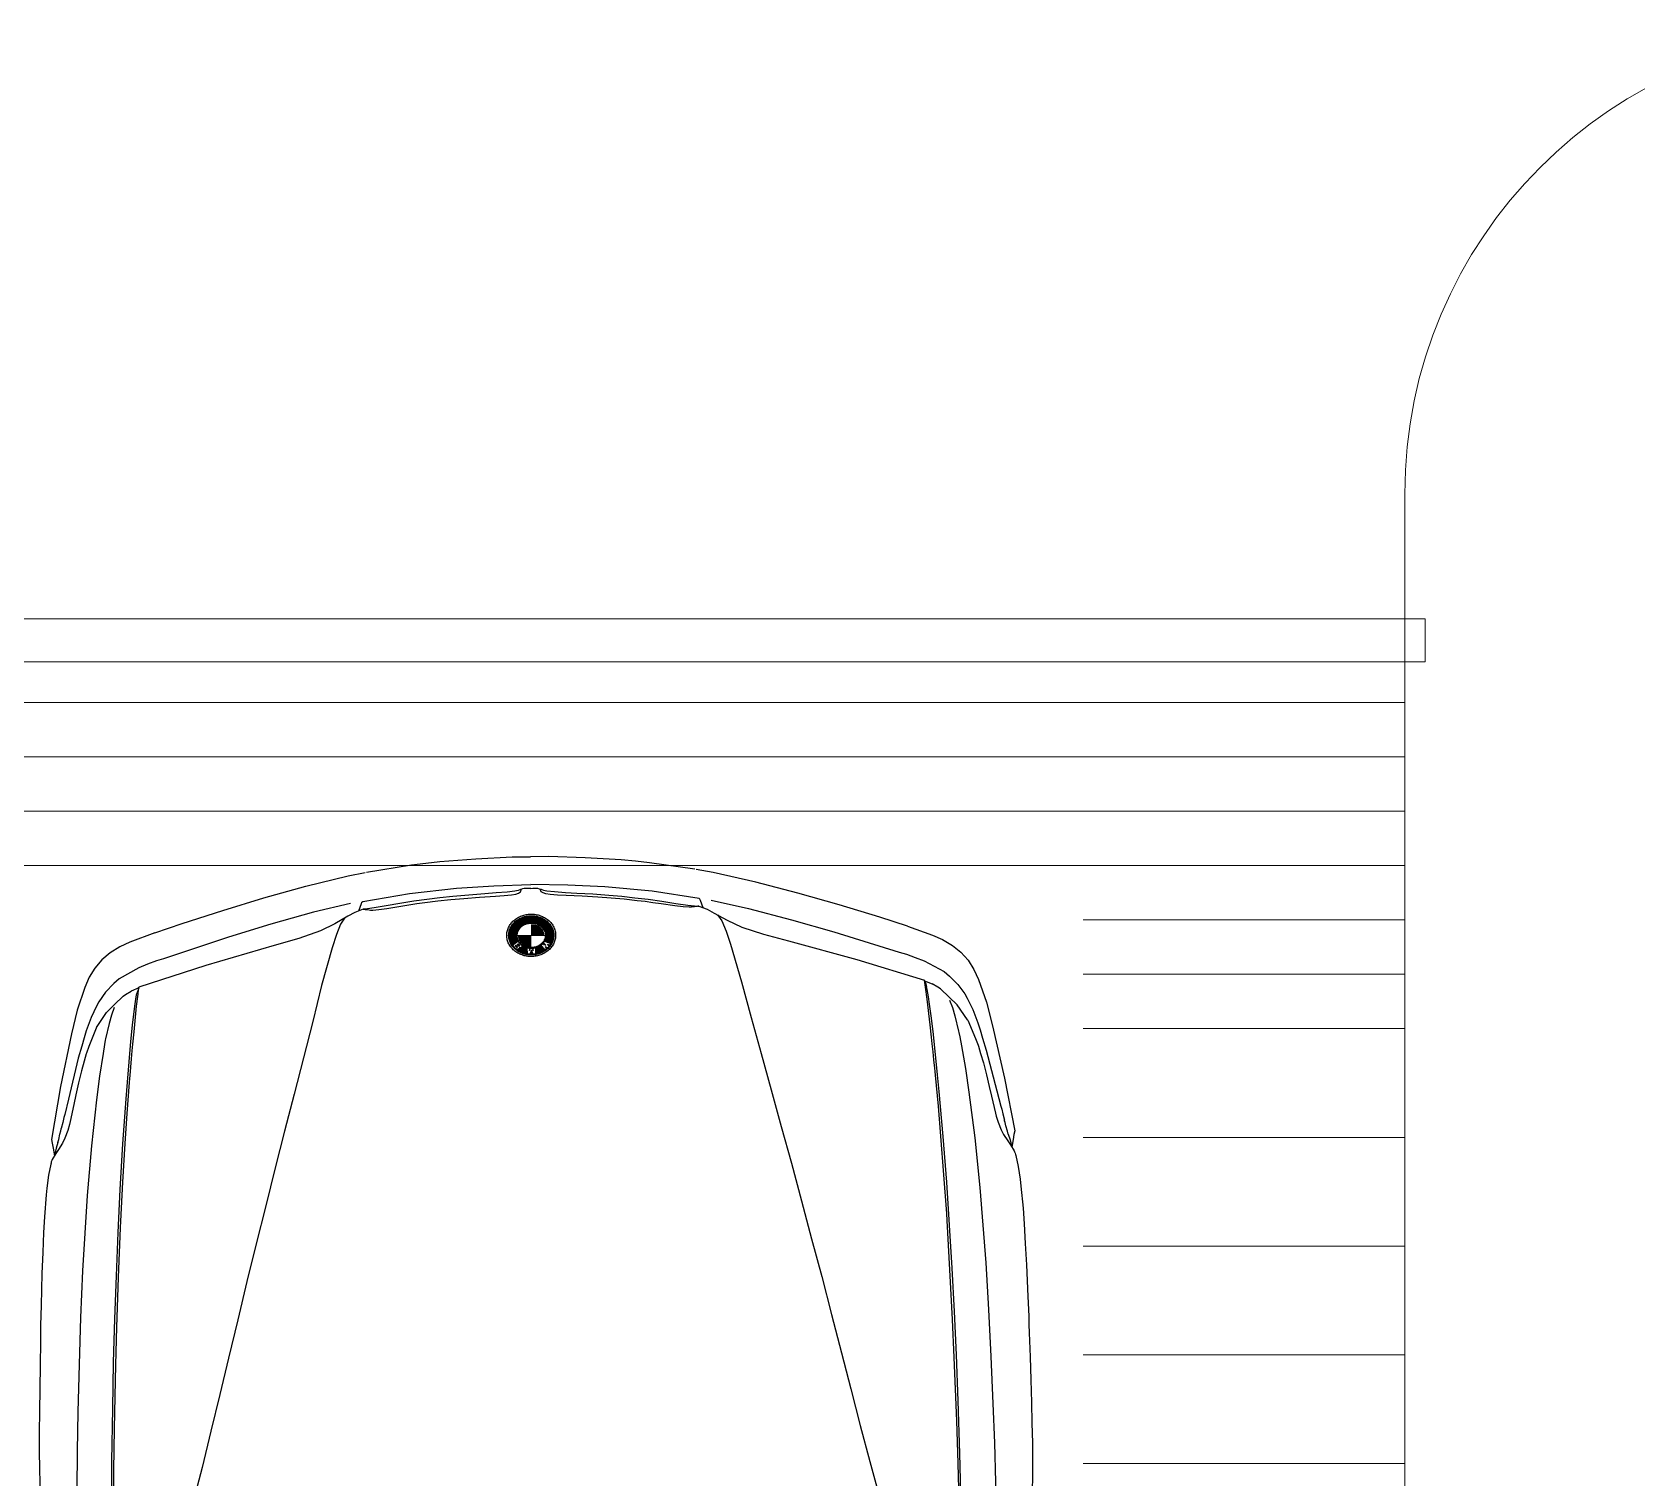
# Model space of a CAD drawing. Header units: inches. Extents: x 13 to 261, y -112 to -47.
# Drawn here: x 38.224 to 41.178, y -97.137 to -94.477 of the extents above; entities that cross this region are included whole.
import ezdxf

# ---------------------------------------------------------------- set-up
doc = ezdxf.new("R2010")
doc.units = ezdxf.units.IN
doc.header["$MEASUREMENT"] = 0
doc.linetypes.add('ACAD_ISO02W100', pattern=[15, 12, -3])
for name, color, linetype, lineweight in [('BANQUETA', 2, 'Continuous', 18), ('POY. LOSA', 212, 'ACAD_ISO02W100', 13), ('puerta', 23, 'Continuous', 9)]:
    doc.layers.add(name, color=color, linetype=linetype, lineweight=lineweight)

msp = doc.modelspace()

# ---------------------------------------------------------------- linework, layer by layer
at = {"linetype": 'Continuous'}
for p, q in [((39.1336, -96.1037), (39.1519, -96.1036)), ((39.1021, -96.1326), (39.1181, -96.1325)), ((39.1024, -96.1313), (39.1186, -96.1312)), ((39.1028, -96.13), (39.1192, -96.1299)), ((39.1032, -96.1287), (39.1199, -96.1286)), ((39.1037, -96.1274), (39.1208, -96.1273)), ((39.1042, -96.1261), (39.1217, -96.1259)), ((39.1048, -96.1248), (39.1229, -96.1246)), ((39.1055, -96.1235), (39.1242, -96.1233)), ((39.1062, -96.1222), (39.1258, -96.122)), ((39.107, -96.1209), (39.1276, -96.1207)), ((39.108, -96.1196), (39.1299, -96.1194)), ((39.109, -96.1183), (39.133, -96.118)), ((39.1101, -96.117), (39.138, -96.1167)), ((39.1113, -96.1156), (39.1744, -96.1151)), ((39.1126, -96.1143), (39.173, -96.1138)), ((39.1141, -96.113), (39.1715, -96.1125)), ((39.1157, -96.1117), (39.1698, -96.1112)), ((39.1176, -96.1104), (39.168, -96.1099)), ((39.1197, -96.1091), (39.1659, -96.1087)), ((39.1221, -96.1077), (39.1635, -96.1074)), ((39.1249, -96.1064), (39.1606, -96.1061)), ((39.1285, -96.1051), (39.157, -96.1048)), ((39.1429, -96.1193), (39.1511, -96.1192)), ((39.1429, -96.1206), (39.1544, -96.1205)), ((39.1429, -96.1219), (39.1568, -96.1217)), ((39.1429, -96.1232), (39.1587, -96.123)), ((39.1429, -96.1245), (39.1603, -96.1243)), ((39.1429, -96.1258), (39.1616, -96.1256)), ((39.1429, -96.1271), (39.1627, -96.1269)), ((39.1429, -96.1284), (39.1637, -96.1282)), ((39.143, -96.1297), (39.1645, -96.1295)), ((39.143, -96.131), (39.1652, -96.1308)), ((39.143, -96.1323), (39.1657, -96.1321)), ((39.1477, -96.1166), (39.1756, -96.1164)), ((39.1527, -96.1179), (39.1767, -96.1177)), ((39.1558, -96.1191), (39.1778, -96.1189)), ((39.1581, -96.1204), (39.1787, -96.1202)), ((39.16, -96.1217), (39.1795, -96.1215)), ((39.1616, -96.123), (39.1803, -96.1228)), ((39.1629, -96.1243), (39.181, -96.1241)), ((39.1641, -96.1256), (39.1816, -96.1254)), ((39.1651, -96.1269), (39.1822, -96.1267)), ((39.166, -96.1282), (39.1827, -96.128)), ((39.1667, -96.1294), (39.1831, -96.1293)), ((39.1673, -96.1307), (39.1835, -96.1306)), ((39.1678, -96.132), (39.1838, -96.1319)), ((39.1682, -96.1333), (39.1841, -96.1332)), ((39.1015, -96.1378), (39.1171, -96.1377)), ((39.1015, -96.1391), (39.1171, -96.139)), ((39.1016, -96.1365), (39.1172, -96.1364)), ((39.1016, -96.1404), (39.1171, -96.1403)), ((39.1016, -96.1417), (39.1173, -96.1416)), ((39.1017, -96.1352), (39.1174, -96.1351)), ((39.1018, -96.143), (39.1175, -96.1429)), ((39.1019, -96.1339), (39.1177, -96.1338)), ((39.102, -96.1443), (39.1178, -96.1442)), ((39.1023, -96.1456), (39.1183, -96.1455)), ((39.1026, -96.1469), (39.1188, -96.1468)), ((39.1029, -96.1482), (39.1194, -96.1481)), ((39.1034, -96.1495), (39.1201, -96.1494)), ((39.1039, -96.1508), (39.1171, -96.1507)), ((39.1044, -96.1521), (39.1152, -96.152)), ((39.1051, -96.1534), (39.1133, -96.1533)), ((39.1058, -96.1547), (39.1115, -96.1546)), ((39.1065, -96.156), (39.1096, -96.156)), ((39.1074, -96.1573), (39.1088, -96.1573)), ((39.1083, -96.1586), (39.11, -96.1586)), ((39.1093, -96.1599), (39.1113, -96.1598)), ((39.1105, -96.1612), (39.1125, -96.1611)), ((39.1117, -96.1624), (39.1137, -96.1624)), ((39.1139, -96.1585), (39.1165, -96.1585)), ((39.1145, -96.1572), (39.1153, -96.1572)), ((39.1151, -96.1598), (39.1176, -96.1598)), ((39.1171, -96.139), (39.169, -96.1385)), ((39.1176, -96.1559), (39.1202, -96.1559)), ((39.1183, -96.1546), (39.119, -96.1546)), ((39.1188, -96.1572), (39.1214, -96.1572)), ((39.1191, -96.1403), (39.143, -96.1401)), ((39.1192, -96.1507), (39.121, -96.1507)), ((39.1193, -96.1416), (39.1431, -96.1414)), ((39.1196, -96.1429), (39.1431, -96.1427)), ((39.1199, -96.1442), (39.1431, -96.144)), ((39.1201, -96.1585), (39.1211, -96.1585)), ((39.1204, -96.1455), (39.1431, -96.1453)), ((39.1204, -96.152), (39.122, -96.1519)), ((39.1207, -96.1624), (39.1355, -96.1622)), ((39.1209, -96.1468), (39.1431, -96.1466)), ((39.1216, -96.1481), (39.1431, -96.1479)), ((39.1216, -96.1533), (39.1231, -96.1532)), ((39.1224, -96.1493), (39.1431, -96.1492)), ((39.1229, -96.1545), (39.1245, -96.1545)), ((39.1234, -96.1506), (39.1431, -96.1505)), ((39.1241, -96.1558), (39.1261, -96.1558)), ((39.1245, -96.1519), (39.1432, -96.1518)), ((39.1249, -96.161), (39.1384, -96.1609)), ((39.1252, -96.1571), (39.128, -96.1571)), ((39.1257, -96.1597), (39.1334, -96.1596)), ((39.1258, -96.1532), (39.1432, -96.1531)), ((39.1258, -96.1584), (39.1303, -96.1584)), ((39.1274, -96.1545), (39.1432, -96.1544)), ((39.1293, -96.1558), (39.1432, -96.1557)), ((39.1317, -96.1571), (39.1432, -96.157)), ((39.135, -96.1583), (39.1432, -96.1583)), ((39.1384, -96.1622), (39.1481, -96.1621)), ((39.143, -96.1336), (39.1662, -96.1334)), ((39.143, -96.1349), (39.1665, -96.1346)), ((39.143, -96.1362), (39.1668, -96.1359)), ((39.143, -96.1375), (39.1669, -96.1372)), ((39.143, -96.1388), (39.167, -96.1385)), ((39.148, -96.1608), (39.1643, -96.1607)), ((39.151, -96.1621), (39.1655, -96.162)), ((39.1531, -96.1595), (39.1631, -96.1594)), ((39.1561, -96.1581), (39.162, -96.1581)), ((39.1584, -96.1568), (39.1611, -96.1568)), ((39.1603, -96.1555), (39.1627, -96.1555)), ((39.1619, -96.1542), (39.1672, -96.1541)), ((39.1632, -96.1529), (39.1661, -96.1529)), ((39.1643, -96.1516), (39.1663, -96.1516)), ((39.1653, -96.1503), (39.1672, -96.1502)), ((39.1659, -96.1555), (39.1684, -96.1554)), ((39.1661, -96.149), (39.1829, -96.1488)), ((39.1668, -96.1476), (39.1833, -96.1475)), ((39.1674, -96.1463), (39.1836, -96.1462)), ((39.1679, -96.145), (39.1839, -96.1449)), ((39.1683, -96.1437), (39.1842, -96.1436)), ((39.1686, -96.1346), (39.1843, -96.1345)), ((39.1686, -96.1424), (39.1844, -96.1423)), ((39.1688, -96.1359), (39.1844, -96.1358)), ((39.1688, -96.1411), (39.1845, -96.141)), ((39.1689, -96.1372), (39.1845, -96.1371)), ((39.169, -96.1385), (39.1846, -96.1384)), ((39.169, -96.1398), (39.1845, -96.1397)), ((39.1692, -96.1567), (39.1695, -96.1567)), ((39.1694, -96.1502), (39.1824, -96.1501)), ((39.1694, -96.1606), (39.1708, -96.1606)), ((39.1706, -96.1619), (39.1748, -96.1619)), ((39.1727, -96.1515), (39.1819, -96.1514)), ((39.1739, -96.1567), (39.176, -96.1567)), ((39.1746, -96.1606), (39.176, -96.1606)), ((39.175, -96.158), (39.1781, -96.1579)), ((39.1757, -96.1593), (39.1771, -96.1593)), ((39.176, -96.1528), (39.1813, -96.1527)), ((39.1775, -96.1567), (39.179, -96.1566)), ((39.1784, -96.1553), (39.1799, -96.1553)), ((39.1793, -96.154), (39.1806, -96.154)), ((39.1131, -96.1637), (39.1149, -96.1637)), ((39.1146, -96.165), (39.1357, -96.1648)), ((39.1162, -96.1663), (39.1357, -96.1661)), ((39.1181, -96.1676), (39.1358, -96.1674)), ((39.1199, -96.1637), (39.1356, -96.1635)), ((39.1202, -96.1689), (39.1359, -96.1687)), ((39.1226, -96.1701), (39.1359, -96.17)), ((39.1255, -96.1714), (39.136, -96.1713)), ((39.1291, -96.1727), (39.1361, -96.1726)), ((39.1342, -96.1739), (39.1525, -96.1738)), ((39.1398, -96.1635), (39.1413, -96.1635)), ((39.1398, -96.1648), (39.1408, -96.1648)), ((39.1399, -96.1661), (39.1402, -96.1661)), ((39.1407, -96.1726), (39.146, -96.1725)), ((39.1412, -96.1713), (39.1455, -96.1712)), ((39.1417, -96.17), (39.145, -96.1699)), ((39.1422, -96.1687), (39.1445, -96.1686)), ((39.1427, -96.1674), (39.1439, -96.1674)), ((39.1432, -96.1661), (39.1434, -96.1661)), ((39.1452, -96.1634), (39.1468, -96.1634)), ((39.1458, -96.1647), (39.1467, -96.1647)), ((39.1463, -96.166), (39.1467, -96.166)), ((39.1506, -96.1725), (39.1576, -96.1724)), ((39.1507, -96.1699), (39.164, -96.1698)), ((39.1507, -96.1712), (39.1612, -96.1711)), ((39.1508, -96.166), (39.1703, -96.1658)), ((39.1508, -96.1673), (39.1685, -96.1671)), ((39.1508, -96.1686), (39.1664, -96.1685)), ((39.1509, -96.1634), (39.1666, -96.1632)), ((39.1509, -96.1647), (39.1678, -96.1645)), ((39.1701, -96.1645), (39.172, -96.1645)), ((39.1717, -96.1632), (39.1735, -96.1632)), ((38.4209, -96.2352), (38.4069, -96.2413)), ((39.8668, -96.2223), (39.8809, -96.2282)), ((38.343, -96.3084), (38.3425, -96.3094)), ((39.946, -96.2941), (39.9465, -96.2951)), ((38.2811, -96.483), (38.2782, -96.4945)), ((40.011, -96.4675), (40.0141, -96.479)), ((40.0342, -96.5418), (40.0347, -96.5438)), ((38.2593, -96.5577), (38.2588, -96.5597))]:
    msp.add_line(p, q, dxfattribs=at)
for points in [[(38.84, -96.0225), (38.9229, -96.0092), (38.9488, -96.006), (38.9748, -96.0028), (39.0413, -95.9977), (39.1077, -95.9946), (39.1417, -95.9943)], [(39.444, -96.0171), (39.3609, -96.0053), (39.3348, -96.0025), (39.3088, -95.9998), (39.2423, -95.9959), (39.1757, -95.994), (39.1417, -95.9943)], [(38.4505, -96.134), (38.5008, -96.117), (38.5756, -96.0928), (38.6509, -96.0697), (38.7282, -96.0485), (38.806, -96.0293), (38.8375, -96.023)], [(39.8354, -96.1216), (39.7848, -96.1055), (39.7096, -96.0827), (39.6339, -96.0609), (39.5562, -96.0411), (39.478, -96.0233), (39.4465, -96.0175)], [(38.833, -96.0765), (38.9188, -96.0618), (39.0058, -96.052), (39.0742, -96.0474), (39.1422, -96.0453)], [(38.8336, -96.0905), (38.8341, -96.0905), (38.8356, -96.0905), (38.8376, -96.091), (38.8416, -96.0915), (38.8471, -96.0924), (38.8516, -96.0924), (38.8626, -96.0913), (38.8776, -96.0891), (38.903, -96.0849), (38.918, -96.0828), (38.9325, -96.0801), (38.947, -96.0785), (38.971, -96.0753), (38.9949, -96.0731), (39.0189, -96.0709), (39.0479, -96.0686), (39.0774, -96.0668), (39.0934, -96.0657), (39.1069, -96.0641), (39.1149, -96.063), (39.1198, -96.061), (39.1233, -96.0589), (39.1238, -96.0569), (39.1243, -96.0559), (39.1243, -96.0549), (39.1243, -96.0544), (39.1233, -96.0544), (39.1218, -96.0549), (39.1188, -96.056), (39.1128, -96.0575), (39.0988, -96.0592), (39.0783, -96.0608), (39.0579, -96.0625), (39.0284, -96.0648), (38.9989, -96.0675), (38.9749, -96.0698), (38.9509, -96.073), (38.927, -96.0762), (38.9015, -96.0799), (38.876, -96.0846), (38.8541, -96.0883), (38.8416, -96.09), (38.8356, -96.0905), (38.8336, -96.0905)], [(39.1423, -96.0523), (39.1383, -96.0523), (39.1338, -96.0523), (39.1303, -96.0524), (39.1268, -96.0534), (39.1238, -96.0544)], [(39.4519, -96.071), (39.3658, -96.0578), (39.2787, -96.0495), (39.2102, -96.0462), (39.1422, -96.0453)], [(39.1423, -96.0523), (39.1463, -96.0522), (39.1508, -96.0522), (39.1543, -96.0522), (39.1578, -96.0531), (39.1608, -96.0541)], [(39.4516, -96.085), (39.4511, -96.085), (39.4496, -96.085), (39.4476, -96.0855), (39.4436, -96.0861), (39.4381, -96.0871), (39.4336, -96.0872), (39.4226, -96.0863), (39.4076, -96.0844), (39.382, -96.0806), (39.367, -96.0788), (39.3525, -96.0764), (39.338, -96.075), (39.3139, -96.0722), (39.2899, -96.0704), (39.2659, -96.0687), (39.2369, -96.0669), (39.2074, -96.0657), (39.1914, -96.0648), (39.1779, -96.0634), (39.1699, -96.0625), (39.1648, -96.0606), (39.1613, -96.0586), (39.1608, -96.0566), (39.1603, -96.0556), (39.1603, -96.0546), (39.1603, -96.0541), (39.1613, -96.0541), (39.1628, -96.0546), (39.1658, -96.0556), (39.1718, -96.057), (39.1858, -96.0584), (39.2063, -96.0597), (39.2268, -96.061), (39.2564, -96.0627), (39.2859, -96.065), (39.3099, -96.0668), (39.3339, -96.0695), (39.358, -96.0723), (39.3835, -96.0756), (39.409, -96.0799), (39.4311, -96.0832), (39.4436, -96.0846), (39.4496, -96.085), (39.4516, -96.085)], [(39.4593, -96.088), (39.4545, -96.0745), (39.4535, -96.0725), (39.4519, -96.071)], [(39.4744, -96.0741), (39.5426, -96.0892), (39.6218, -96.11), (39.7, -96.1323), (39.8203, -96.1697), (39.8334, -96.1736)], [(38.8106, -96.08), (38.7426, -96.0963), (38.6638, -96.1185), (38.586, -96.1422), (38.4664, -96.1818), (38.4534, -96.1859)], [(38.8336, -96.0905), (38.8186, -96.0967), (38.8057, -96.1038), (38.7818, -96.1175), (38.7555, -96.1307)], [(38.8259, -96.0937), (38.8305, -96.0801), (38.8315, -96.078), (38.833, -96.0765)], [(39.4516, -96.085), (39.4666, -96.0909), (39.4797, -96.0977), (39.5038, -96.111), (39.5304, -96.1238)], [(39.4858, -96.1011), (39.4938, -96.1121), (39.5015, -96.1311), (39.5097, -96.155), (39.5303, -96.2243), (39.5479, -96.2901), (39.566, -96.3565), (39.5846, -96.4233), (39.6032, -96.4907), (39.6218, -96.558), (39.6404, -96.6273), (39.6591, -96.6972), (39.6777, -96.7665), (39.6958, -96.8363), (39.7139, -96.9067), (39.731, -96.9735), (39.7486, -97.0404), (39.7662, -97.1072), (39.7848, -97.1741), (39.8049, -97.2404), (39.827, -97.3062), (39.8613, -97.3949), (39.8786, -97.4322)], [(38.7555, -96.1307), (38.7156, -96.1446), (38.6697, -96.1575), (38.5445, -96.1941), (38.4209, -96.2342)], [(38.7997, -96.1073), (38.7918, -96.1184), (38.7845, -96.1375), (38.7767, -96.1615), (38.7573, -96.2312), (38.7409, -96.2974), (38.724, -96.364), (38.7066, -96.4312), (38.6892, -96.4988), (38.6718, -96.5665), (38.6545, -96.6362), (38.6371, -96.7063), (38.6197, -96.776), (38.6028, -96.8461), (38.586, -96.9168), (38.5701, -96.9839), (38.5537, -97.0511), (38.5373, -97.1182), (38.5199, -97.1854), (38.501, -97.252), (38.4801, -97.3182), (38.4474, -97.4075), (38.4307, -97.4452)], [(39.5304, -96.1238), (39.5705, -96.1369), (39.6166, -96.149), (39.7425, -96.1834), (39.8668, -96.2213)], [(39.8354, -96.1216), (39.8816, -96.1382), (39.9001, -96.1465), (39.9182, -96.1573), (39.9338, -96.1697), (39.947, -96.1846), (39.9576, -96.2015), (39.9663, -96.2199), (39.9807, -96.2618), (39.9921, -96.3052)], [(38.4505, -96.134), (38.4046, -96.1514), (38.3862, -96.16), (38.3683, -96.1712), (38.3529, -96.1838), (38.34, -96.1989), (38.3297, -96.216), (38.3214, -96.2346), (38.3077, -96.2767), (38.2971, -96.3203)], [(39.1148, -96.1636), (39.1084, -96.1568), (39.1184, -96.1498), (39.125, -96.1568)], [(39.1174, -96.1595), (39.115, -96.1569), (39.1134, -96.158), (39.1159, -96.1606), (39.1159, -96.1606)], [(39.1198, -96.1583), (39.1171, -96.1554), (39.1187, -96.1543), (39.1214, -96.1572)], [(38.4534, -96.1859), (38.437, -96.1921), (38.421, -96.1987), (38.3847, -96.219), (38.3748, -96.2276), (38.3594, -96.2433), (38.3471, -96.2609), (38.3427, -96.2689), (38.3329, -96.29), (38.3241, -96.3146), (38.3202, -96.3276), (38.3158, -96.3427), (38.3095, -96.3647), (38.2912, -96.4404), (38.2845, -96.4685), (38.283, -96.474), (38.2811, -96.483)], [(39.8334, -96.1736), (39.8499, -96.1794), (39.866, -96.1858), (39.9027, -96.2055), (39.9127, -96.2139), (39.9284, -96.2292), (39.941, -96.2466), (39.9456, -96.2546), (39.9558, -96.2755), (39.965, -96.2999), (39.9691, -96.3129), (39.9738, -96.3278), (39.9805, -96.3498), (40.0001, -96.4251), (40.0074, -96.453), (40.0089, -96.4585), (40.011, -96.4675)], [(39.9304, -97.1813), (39.9288, -97.1098), (39.9261, -97.0323), (39.9215, -96.9153), (39.9184, -96.8459), (39.9136, -96.7544), (39.9083, -96.6634), (39.9077, -96.6509), (39.9025, -96.5795), (39.8969, -96.5085), (39.8924, -96.4531), (39.8869, -96.3961), (39.8863, -96.3891), (39.8858, -96.3831), (39.8841, -96.3681), (39.8825, -96.3532), (39.8809, -96.3382), (39.8797, -96.3262), (39.877, -96.3032), (39.8716, -96.2562), (39.8684, -96.2343), (39.8673, -96.2253), (39.8668, -96.2213)], [(38.3705, -97.2032), (38.3712, -97.1062), (38.3728, -97.0092), (38.3745, -96.9247), (38.3768, -96.8446), (38.3796, -96.7651), (38.3829, -96.6856), (38.3867, -96.6065), (38.3914, -96.5225), (38.3977, -96.4394), (38.3999, -96.4089), (38.4063, -96.3344), (38.4095, -96.3043), (38.4123, -96.2788), (38.4141, -96.2648), (38.416, -96.2518), (38.4175, -96.2458)], [(38.3745, -97.1952), (38.3748, -97.1237), (38.3761, -97.0462), (38.3786, -96.9291), (38.3805, -96.8596), (38.3836, -96.7681), (38.3873, -96.677), (38.3877, -96.6645), (38.3916, -96.593), (38.3959, -96.522), (38.3994, -96.4664), (38.4039, -96.4094), (38.4044, -96.4024), (38.4048, -96.3964), (38.4062, -96.3814), (38.4075, -96.3663), (38.4089, -96.3513), (38.4098, -96.3393), (38.4121, -96.3163), (38.4167, -96.2693), (38.4195, -96.2472), (38.4204, -96.2382), (38.4209, -96.2342)], [(38.376, -96.2662), (38.392, -96.251), (38.3965, -96.2474), (38.4069, -96.2413)], [(38.4209, -96.2352), (38.4194, -96.2392), (38.4175, -96.2458)], [(39.8668, -96.2223), (39.8684, -96.2263), (39.8704, -96.2328)], [(39.9345, -97.1892), (39.9321, -97.0922), (39.9287, -96.9953), (39.9255, -96.9108), (39.9218, -96.8308), (39.9175, -96.7514), (39.9128, -96.6719), (39.9076, -96.5929), (39.9014, -96.509), (39.8936, -96.4261), (39.8909, -96.3956), (39.8832, -96.3211), (39.8794, -96.2912), (39.8762, -96.2657), (39.8741, -96.2517), (39.872, -96.2387), (39.8704, -96.2328)], [(39.9122, -96.2524), (39.896, -96.2375), (39.8914, -96.2341), (39.8809, -96.2282)], [(38.3752, -96.2716), (38.3703, -96.2857), (38.366, -96.3007), (38.3597, -96.3293), (38.3597, -96.3293), (38.3592, -96.3318), (38.3578, -96.3398), (38.355, -96.3563), (38.3483, -96.3979), (38.3427, -96.4414), (38.3335, -96.526), (38.3258, -96.6176), (38.3214, -96.6866), (38.3175, -96.7562), (38.3138, -96.8422), (38.3111, -96.9287), (38.3088, -97.0153), (38.3075, -97.0878), (38.3066, -97.1598), (38.3058, -97.2318), (38.3049, -97.3033), (38.3046, -97.3788), (38.3038, -97.4543), (38.3037, -97.5568)], [(38.343, -96.3084), (38.3613, -96.2808), (38.376, -96.2662)], [(39.946, -96.2941), (39.9272, -96.2667), (39.9122, -96.2524)], [(39.9131, -96.2579), (39.9183, -96.2718), (39.9229, -96.2868), (39.9296, -96.3152), (39.9296, -96.3152), (39.9302, -96.3177), (39.9317, -96.3257), (39.9349, -96.3422), (39.9423, -96.3836), (39.9486, -96.4271), (39.9594, -96.5115), (39.9687, -96.6029), (39.9743, -96.6718), (39.9795, -96.7413), (39.9847, -96.8273), (39.989, -96.9137), (39.9928, -97.0002), (39.9954, -97.0727), (39.9976, -97.1447), (39.9997, -97.2166), (40.0019, -97.2881), (40.0035, -97.3636), (40.0057, -97.4391), (40.0076, -97.5416)], [(38.3425, -96.3094), (38.3288, -96.3431), (38.3244, -96.3556), (38.324, -96.3571)], [(39.9465, -96.2951), (39.9608, -96.3285), (39.9654, -96.3409), (39.9659, -96.3424)], [(39.9921, -96.3052), (40.0139, -96.4015), (40.0328, -96.4983)], [(38.2971, -96.3203), (38.277, -96.417), (38.2599, -96.5142)], [(38.324, -96.3571), (38.3201, -96.3706), (38.3152, -96.3882), (38.3099, -96.4102), (38.3051, -96.4323), (38.3013, -96.4498), (38.2946, -96.4814), (38.2936, -96.4869)], [(39.9659, -96.3424), (39.97, -96.3559), (39.9752, -96.3733), (39.9809, -96.3953), (39.9861, -96.4172), (39.9902, -96.4347), (39.9975, -96.4661), (39.9986, -96.4716)], [(38.2936, -96.4869), (38.2902, -96.4979), (38.2848, -96.512), (38.2804, -96.521), (38.273, -96.5326)], [(39.9986, -96.4716), (40.0021, -96.4826), (40.0078, -96.4965), (40.0124, -96.5055), (40.02, -96.5169)], [(40.0208, -96.5044), (40.0193, -96.4989), (40.0167, -96.489), (40.0152, -96.483), (40.0141, -96.48), (40.0141, -96.479)], [(38.2599, -96.5142), (38.2614, -96.5212), (38.263, -96.5301), (38.2656, -96.5444)], [(38.2719, -96.5201), (38.2734, -96.5146), (38.2758, -96.5045), (38.2772, -96.4985), (38.2782, -96.4955), (38.2782, -96.4945)], [(40.02, -96.5169), (40.025, -96.5244), (40.0316, -96.5353)], [(40.0208, -96.5044), (40.0244, -96.5149), (40.0275, -96.5284)], [(40.0328, -96.4983), (40.0314, -96.5053), (40.0299, -96.5143), (40.0276, -96.5287)], [(38.273, -96.5326), (38.2681, -96.5401), (38.2617, -96.5512)], [(38.2719, -96.5201), (38.2685, -96.5306), (38.2657, -96.5442)], [(40.0316, -96.5353), (40.0326, -96.5373), (40.0337, -96.5398)], [(40.0337, -96.5398), (40.0337, -96.5398), (40.0342, -96.5418)], [(40.0347, -96.5438), (40.0394, -96.5643), (40.0426, -96.5877), (40.0442, -96.6002), (40.0481, -96.6407), (40.0503, -96.6697), (40.0522, -96.7061), (40.0545, -96.7451), (40.057, -96.8036), (40.0588, -96.8396), (40.059, -96.8551), (40.0596, -96.8701), (40.061, -96.9141), (40.0624, -96.9566), (40.0638, -96.9986), (40.0646, -97.0366), (40.0654, -97.0725), (40.0657, -97.1025), (40.0655, -97.131), (40.0647, -97.1641), (40.0631, -97.2026), (40.0622, -97.2131)], [(38.2588, -96.5597), (38.2545, -96.5802), (38.2517, -96.6038), (38.2503, -96.6163), (38.2471, -96.6568), (38.2454, -96.6858), (38.2442, -96.7223), (38.2426, -96.7613), (38.2411, -96.8199), (38.2399, -96.8559), (38.2401, -96.8714), (38.2397, -96.8864), (38.2391, -96.9304), (38.2385, -96.9729), (38.2378, -97.0149), (38.2377, -97.0529), (38.2375, -97.0889), (38.2378, -97.1189), (38.2385, -97.1474), (38.2398, -97.1804), (38.2422, -97.2189), (38.2433, -97.2294)], [(38.2597, -96.5557), (38.2597, -96.5557), (38.2593, -96.5577)], [(38.2617, -96.5512), (38.2607, -96.5532), (38.2597, -96.5557)]]:
    msp.add_lwpolyline(points, dxfattribs=at)
for points in [[(39.188, -96.1384, -0.056462), (39.1872, -96.146, -0.055115), (39.1847, -96.1533, -0.052786), (39.1806, -96.1601, -0.05002), (39.1751, -96.1661, -0.047333), (39.1683, -96.171, -0.045092), (39.1606, -96.1746, -0.043513), (39.1522, -96.1769, -0.042704), (39.1434, -96.1778, -0.042704), (39.1346, -96.1771, -0.043513), (39.1261, -96.1749, -0.045092), (39.1183, -96.1714, -0.047333), (39.1115, -96.1666, -0.05002), (39.1058, -96.1608, -0.052786), (39.1016, -96.1541, -0.055115), (39.099, -96.1468, -0.056462), (39.098, -96.1392, -0.056462), (39.0988, -96.1315, -0.055115), (39.1013, -96.1242, -0.052786), (39.1054, -96.1174, -0.05002), (39.111, -96.1115, -0.047333), (39.1177, -96.1066, -0.045092), (39.1255, -96.1029, -0.043513), (39.1339, -96.1006, -0.042704), (39.1427, -96.0998, -0.042704), (39.1515, -96.1004, -0.043513), (39.1599, -96.1026, -0.045092), (39.1677, -96.1061, -0.047333), (39.1746, -96.1109, -0.05002), (39.1803, -96.1168, -0.052786), (39.1845, -96.1235, -0.055115), (39.1871, -96.1308, -0.056462)], [(39.1434, -96.1748, -0.042704), (39.1353, -96.1741, -0.043513), (39.1274, -96.1722, -0.045092), (39.1202, -96.1689, -0.047333), (39.1139, -96.1645, -0.05002), (39.1087, -96.1591, -0.052786), (39.1048, -96.1529, -0.055115), (39.1024, -96.1461, -0.056462), (39.1015, -96.1391, -0.056462), (39.1022, -96.1321, -0.055115), (39.1045, -96.1253, -0.052786), (39.1083, -96.1191, -0.05002), (39.1134, -96.1136, -0.047333), (39.1197, -96.109, -0.045092), (39.1268, -96.1056, -0.043513), (39.1346, -96.1035, -0.042704), (39.1427, -96.1028, -0.042704), (39.1508, -96.1034, -0.043513), (39.1586, -96.1054, -0.045092), (39.1658, -96.1086, -0.047333), (39.1722, -96.113, -0.05002), (39.1774, -96.1185, -0.052786), (39.1813, -96.1246, -0.055115), (39.1837, -96.1314, -0.056462), (39.1846, -96.1384, -0.056462), (39.1838, -96.1454, -0.055115), (39.1815, -96.1522, -0.052786), (39.1778, -96.1585, -0.05002), (39.1726, -96.164, -0.047333), (39.1664, -96.1685, -0.045092), (39.1592, -96.1719, -0.043513), (39.1515, -96.174, -0.042704)], [(39.1432, -96.1613, -0.042704), (39.1382, -96.1609, -0.043513), (39.1333, -96.1596, -0.045092), (39.1288, -96.1576, -0.047333), (39.1248, -96.1548, -0.05002), (39.1216, -96.1515, -0.052786), (39.1191, -96.1476, -0.055115), (39.1176, -96.1434, -0.056462), (39.1171, -96.139, -0.056462), (39.1175, -96.1346, -0.055115), (39.119, -96.1304, -0.052786), (39.1213, -96.1265, -0.05002), (39.1245, -96.123, -0.047333), (39.1284, -96.1202, -0.045092), (39.1329, -96.1181, -0.043513), (39.1378, -96.1167, -0.042704), (39.1428, -96.1163, -0.042704), (39.1479, -96.1166, -0.043513), (39.1528, -96.1179, -0.045092), (39.1573, -96.1199, -0.047333), (39.1613, -96.1227, -0.05002), (39.1645, -96.1261, -0.052786), (39.1669, -96.1299, -0.055115), (39.1685, -96.1341, -0.056462), (39.169, -96.1385, -0.056462), (39.1685, -96.1429, -0.055115), (39.1671, -96.1472, -0.052786), (39.1647, -96.1511, -0.05002), (39.1615, -96.1545, -0.047333), (39.1576, -96.1573, -0.045092), (39.1532, -96.1595, -0.043513), (39.1483, -96.1608, -0.042704)]]:
    msp.add_lwpolyline(points, format="xyb", close=True, dxfattribs=at)
for points in [[(39.1208, -96.1619, -0.057431), (39.1207, -96.1625, -0.05562), (39.1204, -96.163, -0.052954), (39.1201, -96.1635, -0.050038), (39.1196, -96.1639, -0.047381), (39.1191, -96.1643, -0.045314), (39.1184, -96.1645, -0.044018), (39.1178, -96.1646, -0.04357), (39.1171, -96.1646, -0.043992), (39.1164, -96.1645, -0.045263), (39.1158, -96.1643, -0.047309), (39.1152, -96.164, -0.049952), (39.1148, -96.1636, -0.049952)], [(39.1159, -96.1606, 0.049195), (39.116, -96.1607, 0.046619), (39.1162, -96.1608, 0.044593), (39.1163, -96.1609, 0.043291), (39.1165, -96.1609, 0.042789), (39.1167, -96.1609, 0.04311), (39.1169, -96.1609, 0.044241), (39.1171, -96.1608, 0.046119), (39.1173, -96.1607, 0.048595), (39.1174, -96.1606, 0.051392), (39.1175, -96.1604, 0.054067), (39.1176, -96.1603, 0.056064), (39.1177, -96.1601, 0.056876), (39.1177, -96.1599, 0.056274), (39.1176, -96.1598, 0.054429), (39.1175, -96.1596, 0.051819), (39.1174, -96.1595, 0.051819)], [(39.1214, -96.1572, -0.051748), (39.1215, -96.1573, -0.054351), (39.1216, -96.1575, -0.056193), (39.1216, -96.1576, -0.056799), (39.1216, -96.1578, -0.055997), (39.1216, -96.158, -0.054011), (39.1215, -96.1581, -0.051346), (39.1214, -96.1583, -0.048556), (39.1213, -96.1584, -0.046081), (39.1211, -96.1585, -0.044201), (39.1209, -96.1585, -0.043062), (39.1207, -96.1586, -0.042729), (39.1205, -96.1586, -0.043217), (39.1203, -96.1585, -0.044502), (39.1201, -96.1585, -0.04651), (39.12, -96.1584, -0.049071), (39.1198, -96.1583, -0.049071)], [(39.125, -96.1568, -0.053032), (39.1254, -96.1574, -0.055748), (39.1257, -96.158, -0.057627), (39.1258, -96.1586, -0.058156), (39.1258, -96.1593, -0.057179), (39.1256, -96.1599, -0.054981), (39.1253, -96.1605, -0.052134), (39.1249, -96.161, -0.049237), (39.1243, -96.1614, -0.046745), (39.1237, -96.1618, -0.044932), (39.123, -96.162, -0.043938), (39.1223, -96.1621, -0.043818), (39.1215, -96.162, -0.044576), (39.1208, -96.1619, -0.044576)]]:
    msp.add_lwpolyline(points, format="xyb", dxfattribs=at)
for points in [[(39.1361, -96.173), (39.1355, -96.1619), (39.1397, -96.1624), (39.1399, -96.1669), (39.1418, -96.1623), (39.1447, -96.1622), (39.1466, -96.1668), (39.1468, -96.1623), (39.151, -96.1617), (39.1506, -96.1729), (39.1464, -96.1733), (39.1433, -96.1658), (39.1403, -96.1734)], [(39.1687, -96.1656), (39.1609, -96.1569), (39.1637, -96.1546), (39.1697, -96.1569), (39.1657, -96.1524), (39.1676, -96.1495), (39.1793, -96.154), (39.1772, -96.1571), (39.1727, -96.1554), (39.176, -96.159), (39.1735, -96.1617), (39.1687, -96.1598), (39.1717, -96.1632)]]:
    msp.add_lwpolyline(points, close=True, dxfattribs=at)
at = {"layer": 'BANQUETA'}
msp.add_line((40.7507, -95.3268), (40.7507, -101.5268), dxfattribs=at)
msp.add_arc((41.6007, -95.3268), 0.85, 0, 180, dxfattribs=at)
at = {"layer": 'POY. LOSA'}
for p, q in [((37.2507, -95.7105), (40.7507, -95.7105)), ((37.2507, -95.8105), (40.7507, -95.8105)), ((37.2507, -95.9105), (40.7507, -95.9105)), ((37.2507, -96.0105), (40.7507, -96.0105)), ((40.1586, -96.1105), (40.7507, -96.1105)), ((40.1586, -96.2105), (40.7507, -96.2105)), ((40.1586, -96.3105), (40.7507, -96.3105)), ((40.1586, -96.5105), (40.7507, -96.5105)), ((40.1586, -96.7105), (40.7507, -96.7105)), ((40.1586, -96.9105), (40.7507, -96.9105)), ((40.1586, -97.1105), (40.7507, -97.1105))]:
    msp.add_line(p, q, dxfattribs=at)
at = {"layer": 'puerta'}
for p, q in [((36.7839, -95.5561), (40.7879, -95.5561)), ((40.7879, -95.5561), (40.7879, -95.6355)), ((40.7879, -95.6355), (36.7839, -95.6355))]:
    msp.add_line(p, q, dxfattribs=at)

doc.saveas('drawing.dxf')
